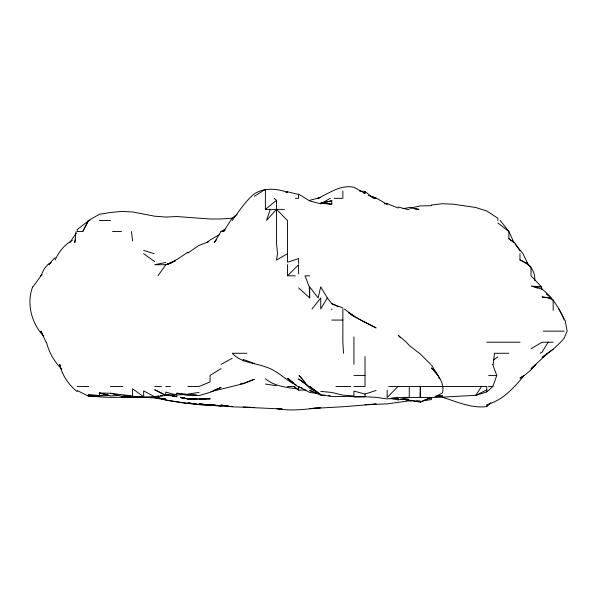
<?xml version="1.0" encoding="UTF-8"?>
<svg xmlns="http://www.w3.org/2000/svg" width="597" height="597" viewBox="0 0 597 597"><rect width="100%" height="100%" fill="white"/><g stroke="black" fill="none" stroke-linecap="round" stroke-linejoin="round"><path stroke-width="0.9" d="M420.079 397.542L420.348 386.475L420.348 397.542L409.281 397.542L398.214 399.871L390.55 398.565M493.212 364.342L494.473 353.275L508.898 353.275M76.065 231.524L74.767 242.591L75.528 239.218M32.634 286.866C26.387 303.582 31.432 323.059 43.462 335.902M270.277 209.39L266.501 220.457L276.463 209.39L265.396 209.39L265.396 198.316M481.578 386.475L475.69 395.408L486.756 391.908L492.883 386.475L496.786 375.409L492.622 364.342M55.103 259.971C58.67 252.061 64.603 244.486 72.327 240.382M82.744 231.524L88.304 220.793L82.744 231.524L77.237 231.524M298.604 287.866L309.671 297.933L309.671 286.866L318.097 297.933L320.738 286.866L327.313 297.933L320.738 309L320.738 297.933L312.007 309M548.046 342.208L542.098 352.14L540.106 353.275M221.032 231.524L214.278 242.591L216.39 239.845M237.039 214.338L232.196 218.181L223.509 231.524L221.121 231.524M69.879 242.591L76.259 233.084M157.966 275.799L165.787 264.725L175.152 260.896M32.969 286.866L41.932 274.404L40.932 275.799L44.036 269.157L47.693 264.725L51.402 262.516M232.196 220.457C239.106 211.263 245.345 201.196 254.329 193.838C264.456 187.361 276.635 188.622 287.53 192.264L287.53 191.794L298.604 194.48M55.103 257.62L48.29 264.725L50.558 263.255M397.968 386.475L387.147 397.542L387.147 390.087M295.291 275.799L287.53 275.799L298.604 264.725L298.604 273.904M541.942 289.575L541.472 286.866L531.032 286.067L542.098 289.105C552.329 297.179 559.337 308.104 564.24 320.067L565.053 320.067L567.15 331.134L564.24 338.089L560.68 342.208L553.165 349.23L547.643 353.275L531.032 368.752L535.942 364.342L531.032 369.916L524.39 375.409L519.965 378.155L524.263 375.409C513.987 387.692 502.801 400.333 486.756 404.691L486.756 406.557C471.637 408.572 457.332 401.863 443.175 397.542M486.756 406.557L490.779 402.691M206.987 242.591L210.054 240.031L219.547 234.576M265.396 209.39L276.463 200.293L274.06 198.316M88.304 220.965L77.237 229.561L77.237 230.867M547.628 353.275L542.098 357.469L553.165 349.23M223.509 231.524L224.957 230.472M187.921 253.001L198.988 245.389L208.547 241.792M493.398 359.909L497.831 356.954M254.329 196.331L265.396 189.256L265.396 197.585M221.121 368.61L210.054 375.409L210.054 381.976L198.988 386.475L187.921 386.475M531.032 348.752L542.098 342.208L553.165 342.208M287.53 253.658L276.463 260.068L277.493 253.658L276.463 242.591L276.463 200.293M187.921 252.203L176.854 259.523L166.891 264.725L175.19 260.956M221.121 231.42L225.076 229.203M321.537 203.241L330.335 198.316M221.121 364.342L232.196 358.312M475.69 395.408L486.756 389.908M413.542 400.923L420.348 402.206L431.422 397.542L431.422 399.542L422.057 401.005M213.465 390.483L221.121 387.386L210.054 392.371L198.988 395.602L176.854 393.207L176.854 395.147L185.152 394.363M285.829 192.465L287.53 191.794M171.742 262.725L165.787 264.725L154.713 264.725L165.787 262.464M424.609 399.841L431.422 397.542M320.738 391.386L331.805 392.453L342.872 395.117L353.939 395.915L353.939 391.087L365.013 394.05L376.08 390.453M322.44 203.234L331.805 200.741L331.805 204.219L323.507 203.473M309.671 200.346L320.738 197.398L317.917 198.316C329.484 193.174 340.544 184.346 353.939 187.309L365.013 193.301L365.013 191.45L359.476 191.107M411.84 400.445L387.147 403.885L365.013 404.639L368.7 404.46M410.132 400.669L411.84 400.274M320.738 203.226L331.805 200.741M210.905 391.669L243.263 383.692L254.329 379.296L243.263 383.543L240.494 383.841M409.281 397.326L399.042 397.542M410.132 208.077L420.348 205.913L431.422 205.681M162.377 395.453L160.675 395.766L162.377 395.498M403.072 208.637L409.281 207.584L418.997 209.39L414.579 208.875M187.921 394.05L198.988 392.453M175.011 394.326L154.713 396.848L143.646 396.878L143.646 390.878L154.713 396.848L158.974 396.095L154.713 396.527M435.75 397.542L442.489 396.707M431.422 205.025L442.489 203.696L453.556 204.234L475.69 207.487L486.756 210.972L497.831 218.203L497.831 220.457M410.206 400.766L412.049 400.557M77.237 390.557L88.304 396.042L102.139 395.52M398.214 399.871L398.214 397.915L387.147 398.893L376.08 397.348L365.013 396.729L331.805 396.415L320.738 394.93L309.671 386.475L310.328 386.475M316.126 408.042L309.671 408.617L342.872 406.744L376.08 404.102L370.543 404.37M317.97 407.878L320.738 407.632C306.045 409.176 291.149 411.393 276.463 408.617L282 408.833M129.81 395.498L121.512 396.214L110.445 393.259L99.378 393.02L99.378 395.572L88.304 394.46L88.304 396.042M384.378 203.846L387.147 203.637L398.214 208.054M232.196 218.181L221.121 218.965L210.054 218.987L176.854 216.547L165.787 217.054L154.713 216.211L132.579 211.957L121.512 211.442L110.445 212.472L99.378 214.293L88.58 220.457L89.901 220.457M196.219 394.916L187.921 395.445L176.854 393.207M118.743 395.453L110.445 395.915L99.378 393.02L108.744 395.087M435.109 396.169L442.489 397.124L475.69 395.311M99.378 395.841L108.602 395.527M353.939 396.796L365.013 396.677L353.939 396.744M287.53 386.475L293.873 386.475L298.604 390.117L305.977 390.065M391.759 397.96L398.214 397.915M197.144 398.975L187.921 398.803L180.413 397.542L187.921 398.803L197.144 398.744M295.388 198.316L298.604 198.316L298.604 194.1L309.671 200.935L320.738 203.838L320.738 202.92L331.805 204.219M334.171 198.316L342.074 198.316M376.08 198.316L373.289 198.316L365.013 191.45M284.403 209.39L276.598 209.39L287.478 220.457L287.53 262.247L298.604 258.583L298.604 263.516M409.281 209.39L407.139 209.39L398.214 206.972M99.378 220.457L110.445 220.457M112.542 231.524L121.512 231.524M309.671 275.799L304.977 275.799L309.291 286.866L309.671 297.933M331.805 320.067L342.872 320.067M543.24 331.134L564.24 331.134M486.756 342.208L519.965 342.208M246.986 353.275L232.196 353.275C241.278 362.909 253.844 362.551 265.396 366.871C277.277 370.267 285.269 380.05 296.231 385.14M353.939 375.409L365.013 375.409M488.592 375.409L496.786 375.409M77.237 386.475L88.744 386.475M110.445 386.475L122.84 386.475M154.713 386.475L161.436 386.475M165.787 386.475L170.429 386.475M335.977 386.475L350.849 386.475M353.939 386.475L365.013 386.475L365.013 356.588M388.729 386.475L486.756 386.475L486.756 391.908M488.391 386.475L492.883 386.475M420.348 397.542L434.138 397.542L442.489 392.804C444.825 383.035 437.892 374.379 431.422 367.961L437.997 375.409L439.377 378.811M99.378 395.811L88.304 395.654C102.968 397.863 117.81 397.386 132.579 397.012L121.512 397.035L143.646 397.139L132.579 396.901L154.713 397.848L165.787 399.057L158.481 397.96M282 408.975L243.263 407.206L250.643 407.4M198.988 398.736L210.054 398.915L198.988 399.005L210.054 398.4L198.988 399.139L187.921 398.96L180.831 397.542L187.921 398.803M436.952 395.445L442.489 395.557L442.489 397.124M252.486 407.445L254.329 407.497L232.196 406.826L221.121 405.042L228.502 406.042M325.35 395.244L320.738 395.065L309.671 390.535L313.074 391.542M132.579 396.341L143.646 396.774L132.579 388.796L132.579 395.998L110.445 393.259M420.348 402.206L420.348 401.281L409.281 400.774L403.326 399.05M154.713 397.803C172.929 401.669 191.428 404.535 210.054 405.199L198.988 403.662L210.054 405.356L221.121 406.012L210.054 404.385L221.121 406.184L232.196 406.542L230.345 406.288M210.054 405.199L198.988 404.602L187.921 402.781L198.988 404.624M416.661 400.893L420.348 401.281M400.983 399.124L409.281 400.094L407.579 399.706M317.97 393.468L309.671 392.408L298.604 386.475L298.604 390.117M165.787 394.998L176.854 396.565L171.742 395.512L176.854 396.766L168.339 394.863M187.921 403.46L165.787 400.094M265.396 384.05L276.463 385.729M298.604 389.169C287.008 387.311 274.911 386.625 265.396 378.752M151.728 397.229L153.526 397.542M328.402 395.468L330.104 395.781M410.132 400.274L411.84 400.602M157.571 397.908L165.787 399.52L157.914 397.908M363.304 192.913L365.013 193.301M298.604 387.11L302.007 387.96M176.854 395.147L165.787 392.095L165.787 395.557L168.339 394.923L165.787 395.557L154.713 389.759L165.787 395.199M143.646 250.382L154.101 253.658M368.416 195.376L376.08 197.853M370.118 196.144L375.229 198.01M254.329 363.498L243.263 359.454L243.263 361.118M327.313 297.933L331.805 303.694L342.872 307.985M331.805 303.694L338.044 306.731M537.218 288.067L534.77 286.866L541.472 286.866L531.032 275.851L531.032 267.292L528.606 264.725L519.965 259.956L519.965 253.658M353.939 316.5L376.08 327.91L360.655 320.067L348.775 312.873M319.947 394.08L309.671 388.229L299.037 375.409L305.097 382.326M293.873 386.475L295.455 387.371M519.965 259.956C528.599 262.956 535.718 270.881 534.748 280.411M376.662 198.316L387.147 204.405L387.147 203.637M348.775 312.813L353.939 316.141L344.32 309M350.252 314L353.208 316M500.204 220.457L508.898 231.524L508.898 238.748L514.45 242.591L519.965 250.867M143.646 253.658L154.713 261.702M309.671 386.475L319.999 393.99M308.089 385.938L298.604 378.923L308.007 385.938M293.44 382.67L287.53 378.311L297.478 386.475M508.898 238.748L514.002 242.591L508.898 231.524L497.831 222.927M546.248 293.918L551.083 297.933L542.098 296.94L547.807 297.933L553.165 299.881L553.165 310.35M77.237 391.669C68.558 384.781 62.125 375.17 59.61 364.342L60.618 365.819M430.721 364.342L420.348 354.043L409.281 345.499L406.341 342.208L398.214 335.275L400.512 337.798M61.797 369.14C54.334 361.745 48.932 352.446 46.499 342.208M515.084 243.949L522.95 253.658L528.278 264.725L526.845 262.516M431.422 364.991L437.997 375.409M42.671 334.245L40.85 331.134L46.111 342.208M558.889 309L564.24 318.917M131.474 231.524L132.579 240.934M343.506 353.275L342.872 342.208L342.872 309M409.281 386.475L409.281 397.542M365.013 394.05L365.013 396.512M353.939 336.88L353.939 364.342M342.872 191.047L342.872 198.316M331.805 309L331.805 309.716M287.53 264.725L287.53 275.799"/></g></svg>
